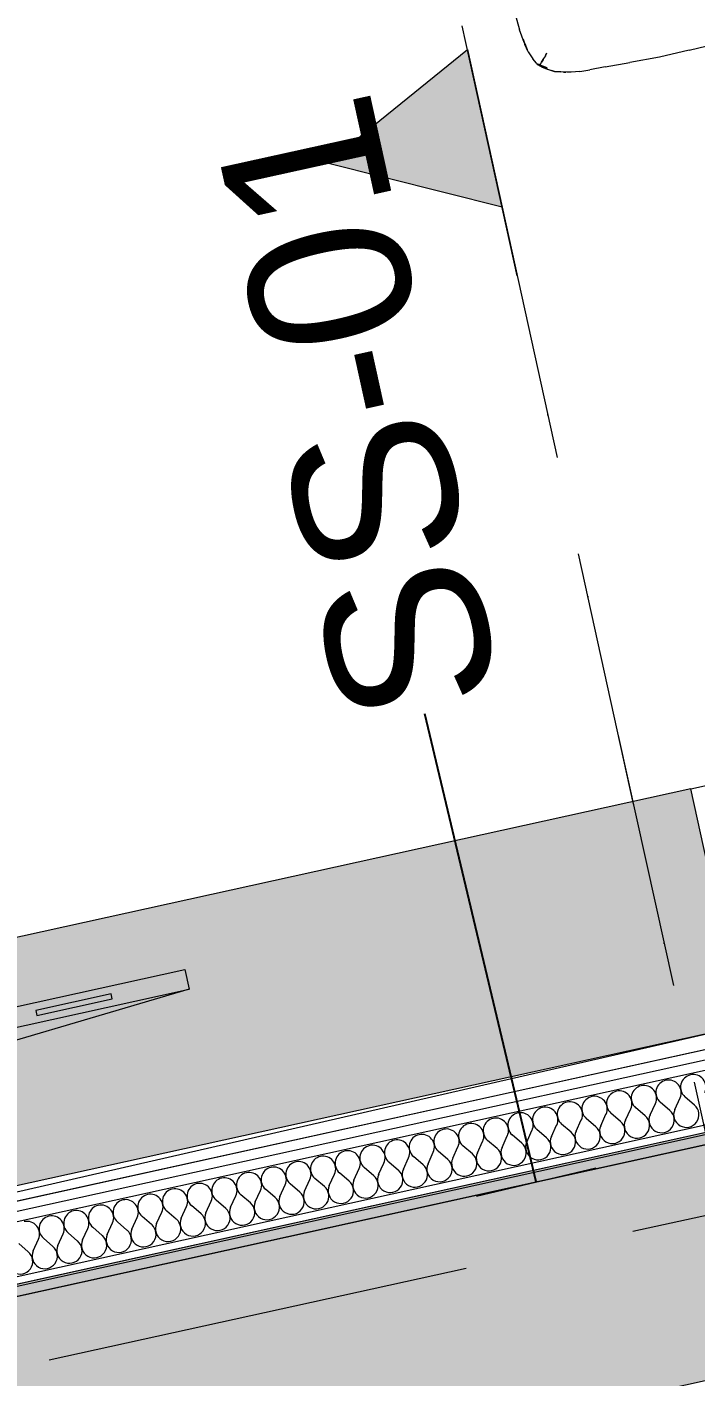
# Model space of a CAD drawing. Header units: millimetres. Extents: x 755110 to 820807, y -116979 to -66610.
# Drawn here: x 776533 to 777361, y -104046 to -102372 of the extents above; entities that cross this region are included whole.
import ezdxf

# ---------------------------------------------------------------- set-up
doc = ezdxf.new("R2010")
doc.units = ezdxf.units.MM
doc.header["$MEASUREMENT"] = 0
doc.linetypes.add('Dot & Dashed', pattern=[670.277762, 317.5, -176.388889, 0, -176.388874])
doc.linetypes.add('Double Dashed', pattern=[1093.611073, 529.166651, -211.666656, 141.111112, -211.666656])
for name, color, linetype, lineweight in [('New_2D Drafting - General_Pen_No__1', 7, 'Continuous', 13), ('New_2D Drafting - General_Pen_No__19', 255, 'Continuous', 0), ('New_Annotation - Label_Pen_No__1', 7, 'Continuous', 13), ('New_INT zoned_Pen_No__19', 255, 'Continuous', 0), ('New_Interior - Furniture _Pen_No__1', 7, 'Continuous', 13), ('New_Structural - Bearing_Pen_No__1', 7, 'Continuous', 13), ('PP_Pen_No__10', 134, 'Continuous', 18), ('Structural - Bearing_Pen_No__1', 7, 'Continuous', 13)]:
    doc.layers.add(name, color=color, linetype=linetype, lineweight=lineweight)
doc.layers.add('New_Structural - Bearing', color=7, linetype='Continuous')
doc.layers.add('New_Structural - Grid_Pen_No__61', color=7, linetype='Continuous', lineweight=20, true_color=0x6a6a6a)
doc.styles.add('GENERATED_STYLE_1', font='')
doc.styles.get('GENERATED_STYLE_1').set_extended_font_data('Arial')
doc.dimstyles.new('GENERATED_STYLE__5', dxfattribs={"dimtxt": 0.18, "dimasz": 152, "dimexe": 0.18, "dimexo": 0.0625, "dimgap": 0, "dimtad": 0, "dimtih": 1, "dimtoh": 1, "dimdec": 4, "dimzin": 0, "dimdsep": 46, "dimcen": 0.09, "dimadec": 0, "dimazin": 0, "dimtfac": 1, "dimtdec": 4, "dimtmove": 0, "dimatfit": 3, "dimldrblk": 'ARROWHEAD_0', "dimfxl": 0, "dimtolj": 1, "dimtzin": 0, "dimarcsym": 0})

# ---------------------------------------------------------------- blocks, each defined once
blk = doc.blocks.new('*X93')
at = {"layer": 'New_Structural - Bearing_Pen_No__1', "color": 7, "linetype": 'Continuous', "lineweight": 13}
for p, q in [((777305.5, -103720.8), (777312, -103706.6)), ((777330, -103715.4), (777318.1, -103705.2)), ((777336.1, -103714.1), (777342.6, -103699.8)), ((777360.6, -103708.7), (777348.7, -103698.5)), ((777213.7, -103741), (777220.2, -103726.8)), ((777238.2, -103735.6), (777226.3, -103725.4)), ((777244.3, -103734.3), (777250.8, -103720)), ((777268.8, -103728.9), (777256.9, -103718.7)), ((777274.9, -103727.6), (777281.4, -103713.3)), ((777299.4, -103722.2), (777287.5, -103711.9)), ((777152.5, -103754.5), (777159, -103740.2)), ((777177, -103749.1), (777165.1, -103738.9)), ((777183.1, -103747.8), (777189.6, -103733.5)), ((777207.6, -103742.4), (777195.7, -103732.2)), ((777060.7, -103774.7), (777067.2, -103760.5)), ((777085.2, -103769.3), (777073.3, -103759.1)), ((777091.3, -103768), (777097.8, -103753.7)), ((777115.8, -103762.6), (777103.9, -103752.4)), ((777121.9, -103761.3), (777128.4, -103747)), ((777146.4, -103755.9), (777134.5, -103745.6)), ((776999.5, -103788.2), (777006, -103773.9)), ((777024, -103782.8), (777012.1, -103772.6)), ((777030.1, -103781.5), (777036.6, -103767.2)), ((777054.6, -103776.1), (777042.7, -103765.9)), ((776907.7, -103808.4), (776914.2, -103794.2)), ((776932.2, -103803), (776920.3, -103792.8)), ((776938.3, -103801.7), (776944.8, -103787.4)), ((776962.8, -103796.3), (776950.9, -103786.1)), ((776968.9, -103794.9), (776975.4, -103780.7)), ((776993.4, -103789.6), (776981.5, -103779.3)), ((776846.5, -103821.9), (776853, -103807.6)), ((776871, -103816.5), (776859.1, -103806.3)), ((776877.1, -103815.2), (776883.6, -103800.9)), ((776901.6, -103809.8), (776889.7, -103799.6)), ((776754.7, -103842.1), (776761.2, -103827.9)), ((776779.2, -103836.7), (776767.3, -103826.5)), ((776785.3, -103835.4), (776791.8, -103821.1)), ((776809.8, -103830), (776797.9, -103819.8)), ((776815.9, -103828.6), (776822.4, -103814.4)), ((776840.4, -103823.2), (776828.5, -103813)), ((776693.5, -103855.6), (776700, -103841.3)), ((776718, -103850.2), (776706.1, -103840)), ((776724.1, -103848.9), (776730.6, -103834.6)), ((776748.6, -103843.5), (776736.7, -103833.2)), ((776626.2, -103870.4), (776614.3, -103860.2)), ((776632.3, -103869.1), (776638.8, -103854.8)), ((776656.8, -103863.7), (776644.9, -103853.5)), ((776662.9, -103862.3), (776669.4, -103848.1)), ((776687.4, -103856.9), (776675.5, -103846.7)), ((776540.5, -103889.3), (776547, -103875)), ((776565, -103883.9), (776553.1, -103873.7)), ((776571.1, -103882.6), (776577.6, -103868.3)), ((776595.6, -103877.2), (776583.7, -103866.9)), ((776601.7, -103875.8), (776608.2, -103861.6)), ((776534.4, -103890.6), (776522.5, -103880.4))]:
    blk.add_line(p, q, dxfattribs=at)
for centre, start, end in [((777359, -103686.6), 102.42, 229.2899), ((777359, -103686.6), 335.5501, 102.42), ((777267.2, -103706.8), 102.42, 229.2899), ((777267.2, -103706.8), 335.5501, 102.42), ((777297.8, -103700.1), 102.42, 229.2899), ((777297.8, -103700.1), 335.5501, 102.42), ((777328.4, -103693.3), 102.42, 229.2899), ((777328.4, -103693.3), 335.5501, 102.42), ((777206, -103720.3), 102.42, 229.2899), ((777206, -103720.3), 335.5501, 102.42), ((777236.6, -103713.5), 102.42, 229.2899), ((777236.6, -103713.5), 335.5501, 102.42), ((777350.4, -103720.6), 155.5501, 49.2899), ((777114.2, -103740.5), 102.42, 229.2899), ((777114.2, -103740.5), 335.5501, 102.42), ((777144.8, -103733.8), 102.42, 229.2899), ((777144.8, -103733.8), 335.5501, 102.42), ((777175.4, -103727), 102.42, 229.2899), ((777175.4, -103727), 335.5501, 102.42), ((777289.2, -103734), 155.5501, 49.2899), ((777319.8, -103727.3), 155.5501, 49.2899), ((777053, -103754), 102.42, 229.2899), ((777053, -103754), 335.5501, 102.42), ((777083.6, -103747.2), 102.42, 229.2899), ((777083.6, -103747.2), 335.5501, 102.42), ((777197.4, -103754.3), 155.5501, 49.2899), ((777228, -103747.5), 155.5501, 49.2899), ((777258.6, -103740.8), 155.5501, 49.2899), ((776961.2, -103774.2), 102.42, 229.2899), ((776961.2, -103774.2), 335.5501, 102.42), ((776991.8, -103767.5), 102.42, 229.2899), ((776991.8, -103767.5), 335.5501, 102.42), ((777022.4, -103760.7), 102.42, 229.2899), ((777022.4, -103760.7), 335.5501, 102.42), ((777136.2, -103767.7), 155.5501, 49.2899), ((777166.8, -103761), 155.5501, 49.2899), ((776900, -103787.7), 102.42, 229.2899), ((776900, -103787.7), 335.5501, 102.42), ((776930.6, -103780.9), 102.42, 229.2899), ((776930.6, -103780.9), 335.5501, 102.42), ((777044.4, -103788), 155.5501, 49.2899), ((777075, -103781.2), 155.5501, 49.2899), ((777105.6, -103774.5), 155.5501, 49.2899), ((776808.2, -103807.9), 102.42, 229.2899), ((776808.2, -103807.9), 335.5501, 102.42), ((776838.8, -103801.2), 102.42, 229.2899), ((776838.8, -103801.2), 335.5501, 102.42), ((776869.4, -103794.4), 102.42, 229.2899), ((776869.4, -103794.4), 335.5501, 102.42), ((776983.2, -103801.4), 155.5501, 49.2899), ((777013.8, -103794.7), 155.5501, 49.2899), ((776747, -103821.4), 102.42, 229.2899), ((776747, -103821.4), 335.5501, 102.42), ((776777.6, -103814.6), 102.42, 229.2899), ((776777.6, -103814.6), 335.5501, 102.42), ((776891.4, -103821.6), 155.5501, 49.2899), ((776922, -103814.9), 155.5501, 49.2899), ((776952.6, -103808.2), 155.5501, 49.2899), ((776655.2, -103841.6), 102.42, 229.2899), ((776655.2, -103841.6), 335.5501, 102.42), ((776685.8, -103834.9), 102.42, 229.2899), ((776685.8, -103834.9), 335.5501, 102.42), ((776716.4, -103828.1), 102.42, 229.2899), ((776716.4, -103828.1), 335.5501, 102.42), ((776830.2, -103835.1), 155.5501, 49.2899), ((776860.8, -103828.4), 155.5501, 49.2899), ((776594, -103855.1), 102.42, 229.2899), ((776594, -103855.1), 335.5501, 102.42), ((776624.6, -103848.3), 102.42, 229.2899), ((776624.6, -103848.3), 335.5501, 102.42), ((776738.4, -103855.3), 155.5501, 49.2899), ((776769, -103848.6), 155.5501, 49.2899), ((776799.6, -103841.9), 155.5501, 49.2899), ((776532.8, -103868.5), 335.5501, 102.42), ((776563.4, -103861.8), 102.42, 229.2899), ((776563.4, -103861.8), 335.5501, 102.42), ((776677.2, -103868.8), 155.5501, 49.2899), ((776707.8, -103862.1), 155.5501, 49.2899), ((776585.4, -103889), 155.5501, 49.2899), ((776616, -103882.3), 155.5501, 49.2899), ((776646.6, -103875.6), 155.5501, 49.2899), ((776524.2, -103902.5), 155.5501, 49.2899), ((776554.8, -103895.8), 155.5501, 49.2899)]:
    blk.add_arc(centre, 15.7, start, end, dxfattribs=at)
blk = doc.blocks.new('ARROWHEAD_0')
at = {"color": 0, "linetype": 'Continuous', "lineweight": 0}
for p, q in [((0, -0.5), (0, 0.5)), ((0, 0), (-1, 0))]:
    blk.add_line(p, q, dxfattribs=at)

msp = doc.modelspace()

# ---------------------------------------------------------------- hatches: boundary and pattern name
at = {"layer": 'New_2D Drafting - General_Pen_No__19', "linetype": 'Continuous', "lineweight": 0}
for points in [[(774675, -104214.5), (777420.3, -103609.9), (777355.8, -103316.9), (774610.5, -103921.5)], [(775208.4, -104527.1), (777510.7, -104020), (777446.1, -103727.1), (775143.9, -104234.1)]]:
    msp.add_hatch(color=255, dxfattribs=at).paths.add_polyline_path(points)
at = {"layer": 'PP_Pen_No__10', "linetype": 'Continuous', "lineweight": 18}
msp.add_hatch(color=134, dxfattribs=at).paths.add_polyline_path([(777078.9, -102400.5), (776905, -102541.2), (777121.9, -102595.8)])

# ---------------------------------------------------------------- linework, layer by layer
at = {"layer": 'New_2D Drafting - General_Pen_No__1', "color": 7, "linetype": 'Continuous', "lineweight": 13, "flags": 128}
for points in [[(774675, -104214.5), (777420.3, -103609.9), (777355.8, -103316.9), (774610.5, -103921.5)], [(775208.4, -104527.1), (777510.7, -104020), (777446.1, -103727.1), (775143.9, -104234.1)]]:
    msp.add_lwpolyline(points, close=True, dxfattribs=at)
at = {"layer": 'New_INT zoned_Pen_No__19', "color": 255, "linetype": 'Continuous', "lineweight": 0, "flags": 128}
msp.add_lwpolyline([(770878, -95036.3), (771895.3, -99655.6), (772080, -99614.9), (772110.1, -99751.7), (771925.4, -99792.3), (772987.9, -104616.7), (773172.6, -104576.1), (773212.6, -104757.8), (774721.8, -104429.4), (774680.1, -104237.8), (775123.7, -104136.1), (777420.3, -103609.9), (777355.8, -103316.9), (778176.2, -103136.2), (778331, -103839.4), (779311.4, -103623.5), (778011.3, -97719.9)], dxfattribs=at)
msp.add_lwpolyline([(775145.2, -104233.8), (775208.6, -104527), (775024.2, -104567.7), (775644.8, -107380), (780116.4, -106395.2), (779502.3, -103607), (779316.8, -103647.9), (779311.4, -103623.5), (778213.8, -103865.2), (778084.8, -103279.2), (777498.8, -103408.3), (777627.9, -103994.2), (777510.7, -104020), (777446.1, -103727.1)], close=True, dxfattribs=at)
at = {"layer": 'New_Interior - Furniture _Pen_No__1', "color": 7, "linetype": 'Continuous', "lineweight": 13}
for p, q in [((777138, -102356.7), (777143.4, -102376)), ((777149.2, -102391.8), (777143.4, -102376)), ((777150.1, -102392.7), (777148.4, -102388)), ((777149.2, -102391.8), (777150, -102394)), ((777154.4, -102403.4), (777150, -102394)), ((777150.1, -102392.7), (777153.1, -102400.3)), ((777154.4, -102403.4), (777160, -102411.9)), ((777176.9, -102405.6), (777176.1, -102406.2)), ((777176.2, -102406.6), (777176.9, -102405.6)), ((777176.8, -102405.9), (777176.9, -102405.6)), ((777176.9, -102405.6), (777177.4, -102404.6)), ((777354.1, -102401.3), (777317, -102409.7)), ((777354.1, -102401.3), (777386.4, -102393.2)), ((777164.6, -102417.2), (777160, -102411.9)), ((777164.6, -102417.2), (777166.6, -102419.3)), ((777165.2, -102417.9), (777166.5, -102419.2)), ((777166.6, -102419.3), (777166.5, -102419.2)), ((777166.6, -102419.3), (777167.2, -102419.5)), ((777167, -102417.8), (777167.6, -102418.4)), ((777167.1, -102419.5), (777167, -102419.4)), ((777167.2, -102419.5), (777167.1, -102419.5)), ((777167.3, -102419.5), (777167.2, -102419.5)), ((777167.3, -102419.5), (777167.6, -102419.4)), ((777167.6, -102418.4), (777168.2, -102419)), ((777167.6, -102419), (777167.7, -102418.5)), ((777167.6, -102419.3), (777167.7, -102418.9)), ((777167.7, -102418.9), (777167.6, -102419)), ((777167.7, -102419.3), (777167.6, -102419.4)), ((777167.6, -102419.4), (777167.6, -102419.5)), ((777167.7, -102419.4), (777167.6, -102419.4)), ((777167.6, -102419.4), (777167.7, -102419.4)), ((777167.7, -102419.9), (777167.6, -102419.5)), ((777167.7, -102418.9), (777167.8, -102418.5)), ((777167.7, -102419.1), (777167.7, -102418.9)), ((777167.7, -102419.4), (777167.7, -102419.1)), ((777167.8, -102419.8), (777167.7, -102419.4)), ((777167.7, -102419.9), (777168.2, -102420.4)), ((777167.9, -102419.9), (777167.8, -102419.8)), ((777168.2, -102419), (777168.8, -102419.3)), ((777171.1, -102421.8), (777168.2, -102420.4)), ((777168.2, -102420.4), (777168.2, -102420.4)), ((777168.8, -102419.3), (777169.1, -102419.2)), ((777168.9, -102419.2), (777169.4, -102419.7)), ((777170.9, -102421.7), (777168.9, -102420.7)), ((777169.6, -102418.6), (777169.1, -102419.2)), ((777169.3, -102419.1), (777169.1, -102419.2)), ((777169.3, -102419.3), (777169.2, -102419.2)), ((777169.3, -102419.1), (777169.6, -102418.6)), ((777169.8, -102420.1), (777169.4, -102419.7)), ((777170, -102417.5), (777169.5, -102418.7)), ((777169.6, -102418.6), (777169.5, -102418.7)), ((777169.6, -102418.6), (777170, -102417.5)), ((777172.3, -102420.9), (777169.8, -102420.1)), ((777170, -102417.5), (777169.9, -102417.5)), ((777170, -102417.5), (777170.8, -102416.1)), ((777170.8, -102416.1), (777171.8, -102414.6)), ((777171.8, -102414.8), (777170.8, -102416.1)), ((777170.8, -102416.3), (777170.8, -102416.1)), ((777170.9, -102421.7), (777177.8, -102424.6)), ((777177.4, -102424.4), (777171.1, -102421.7)), ((777175.6, -102423.6), (777171.3, -102421.8)), ((777172.8, -102412.9), (777171.6, -102414.7)), ((777171.8, -102414.6), (777172.8, -102412.9)), ((777172.8, -102413.1), (777171.8, -102414.6)), ((777171.8, -102414.8), (777171.8, -102414.6)), ((777172.3, -102420.9), (777177.5, -102423.3)), ((777177.8, -102423), (777172.3, -102420.9)), ((777172.8, -102412.9), (777172.7, -102413)), ((777172.8, -102412.9), (777173.8, -102411.3)), ((777174.7, -102409.7), (777173.8, -102411.3)), ((777173.8, -102411.5), (777174.7, -102409.7)), ((777173.8, -102411.5), (777173.8, -102411.3)), ((777175.6, -102408.1), (777174.6, -102409.8)), ((777175.6, -102408.1), (777174.7, -102409.7)), ((777174.7, -102409.8), (777174.7, -102409.7)), ((777175.6, -102408.1), (777175.5, -102408.2)), ((777175.6, -102408.1), (777176.4, -102406.6)), ((777176.3, -102406.6), (777175.6, -102408.1)), ((777176.8, -102405.9), (777176.2, -102406.6)), ((777176.3, -102406.6), (777176.8, -102405.9)), ((777176.4, -102406.6), (777176.3, -102406.6)), ((777176.4, -102406.6), (777176.7, -102406)), ((777176.4, -102406.6), (777176.4, -102406.6)), ((777176.7, -102406), (777176.7, -102406)), ((777249.8, -102421.9), (777230.6, -102425.6)), ((777249.8, -102421.9), (777280.4, -102416.4)), ((777317, -102409.7), (777280.4, -102416.4)), ((777178.1, -102424.7), (777177.4, -102424.4)), ((777177.8, -102424.6), (777178, -102424.7)), ((777178, -102424.7), (777178.7, -102424.9)), ((777178.1, -102424.7), (777183.3, -102426.5)), ((777178.8, -102424.9), (777178.7, -102424.9)), ((777183.3, -102426.5), (777185.6, -102427)), ((777186.8, -102427.5), (777183.3, -102426.5)), ((777185.6, -102427), (777194.3, -102428.2)), ((777190.9, -102428), (777186.8, -102427.5)), ((777186.8, -102427.5), (777194.3, -102428.2)), ((777193.2, -102428.1), (777190.9, -102428)), ((777194.1, -102428.2), (777190.9, -102428)), ((777202.1, -102428.4), (777194.3, -102428.2)), ((777198.1, -102428.4), (777194.7, -102428.2)), ((777198.1, -102428.4), (777200.8, -102428.4)), ((777207.8, -102428.4), (777202.1, -102428.4)), ((777218.2, -102427.6), (777207.8, -102428.4)), ((777218.2, -102427.6), (777230.6, -102425.6)), ((775332.9, -103873.6), (776733.8, -103565)), ((776637.2, -103571), (776543.8, -103591.5)), ((776638.6, -103577.1), (776637.2, -103571)), ((776543.8, -103591.5), (776545.2, -103597.6)), ((776545.2, -103597.6), (776638.6, -103577.1))]:
    msp.add_line(p, q, dxfattribs=at)
at = {"layer": 'New_Interior - Furniture _Pen_No__1', "color": 7, "linetype": 'Continuous', "lineweight": 13, "flags": 128}
msp.add_lwpolyline([(775327.5, -103849.2), (776728.5, -103540.6), (776733.8, -103565), (776389, -103666.6), (775688.5, -103820.9), (775332.9, -103873.6)], close=True, dxfattribs=at)
at = {"layer": 'New_Structural - Bearing_Pen_No__1', "color": 7, "linetype": 'Continuous', "lineweight": 13}
for p, q in [((777429.4, -103627.8), (774679.2, -104233.5)), ((777432.1, -103640), (774681.9, -104245.7)), ((777434.8, -103652.2), (774684.6, -104257.9)), ((774698.7, -104322.2), (777448.9, -103716.5)), ((774701.3, -104333.9), (777451.5, -103728.2)), ((774703.9, -104345.6), (777454.1, -103739.9))]:
    msp.add_line(p, q, dxfattribs=at)
at = {"layer": 'New_Structural - Bearing_Pen_No__1', "color": 7, "linetype": 'Continuous', "lineweight": 13, "flags": 128}
for points in [[(777429.4, -103627.7), (774679.2, -104233.4)], [(774703.9, -104345.7), (777454.1, -103740)]]:
    msp.add_lwpolyline(points, dxfattribs=at)
at = {"layer": 'New_Structural - Grid_Pen_No__61', "color": 251, "linetype": 'Double Dashed', "lineweight": 20, "true_color": 0x6a6a6a}
msp.add_line((764812.3, -106611.8), (782039.6, -102817.8), dxfattribs=at)
at = {"layer": 'PP_Pen_No__10', "color": 134, "linetype": 'Dot & Dashed', "lineweight": 18}
msp.add_line((777121.9, -102595.8), (777607.7, -104801.9), dxfattribs=at)
at = {"layer": 'PP_Pen_No__10', "color": 134, "linetype": 'Continuous', "lineweight": 18, "flags": 128}
msp.add_lwpolyline([(777078.9, -102400.5), (777121.9, -102595.8), (776905, -102541.2)], close=True, dxfattribs=at)
at = {"layer": 'Structural - Bearing_Pen_No__1', "color": 7, "linetype": 'Dot & Dashed', "lineweight": 13}
msp.add_line((779735.9, -114465.3), (771593.1, -77491.3), dxfattribs=at)

# ---------------------------------------------------------------- block references
at = {"layer": 'New_Structural - Bearing', "color": 7, "lineweight": 35}
msp.add_blockref('*X93', (0, 0), dxfattribs=at)

# ---------------------------------------------------------------- texts
at = {"layer": 'New_Annotation - Label_Pen_No__1', "color": 7, "linetype": 'Continuous', "lineweight": 13, "insert": (777026.3, -103223.7), "char_height": 200, "attachment_point": 4, "rotation": 102.42, "style": 'GENERATED_STYLE_1'}
msp.add_mtext('\\A1;{\\pql;\\fArial|b0|i0|c0|p34;S\\fArial|b0|i0|c0|p34;S-01}', dxfattribs=at)

# ---------------------------------------------------------------- leaders
at = {"layer": 'New_Annotation - Label_Pen_No__1', "color": 7, "linetype": 'Continuous', "lineweight": 13, "annotation_type": 0, "has_hookline": 1, "hookline_direction": 0, "text_width": 711.8, "horizontal_direction": (-0.215077, 0.976597, 0)}
msp.add_leader([(777164.1, -103803.9), (777026.3, -103223.7)], dimstyle='GENERATED_STYLE__5', dxfattribs=at)

doc.saveas('drawing.dxf')
